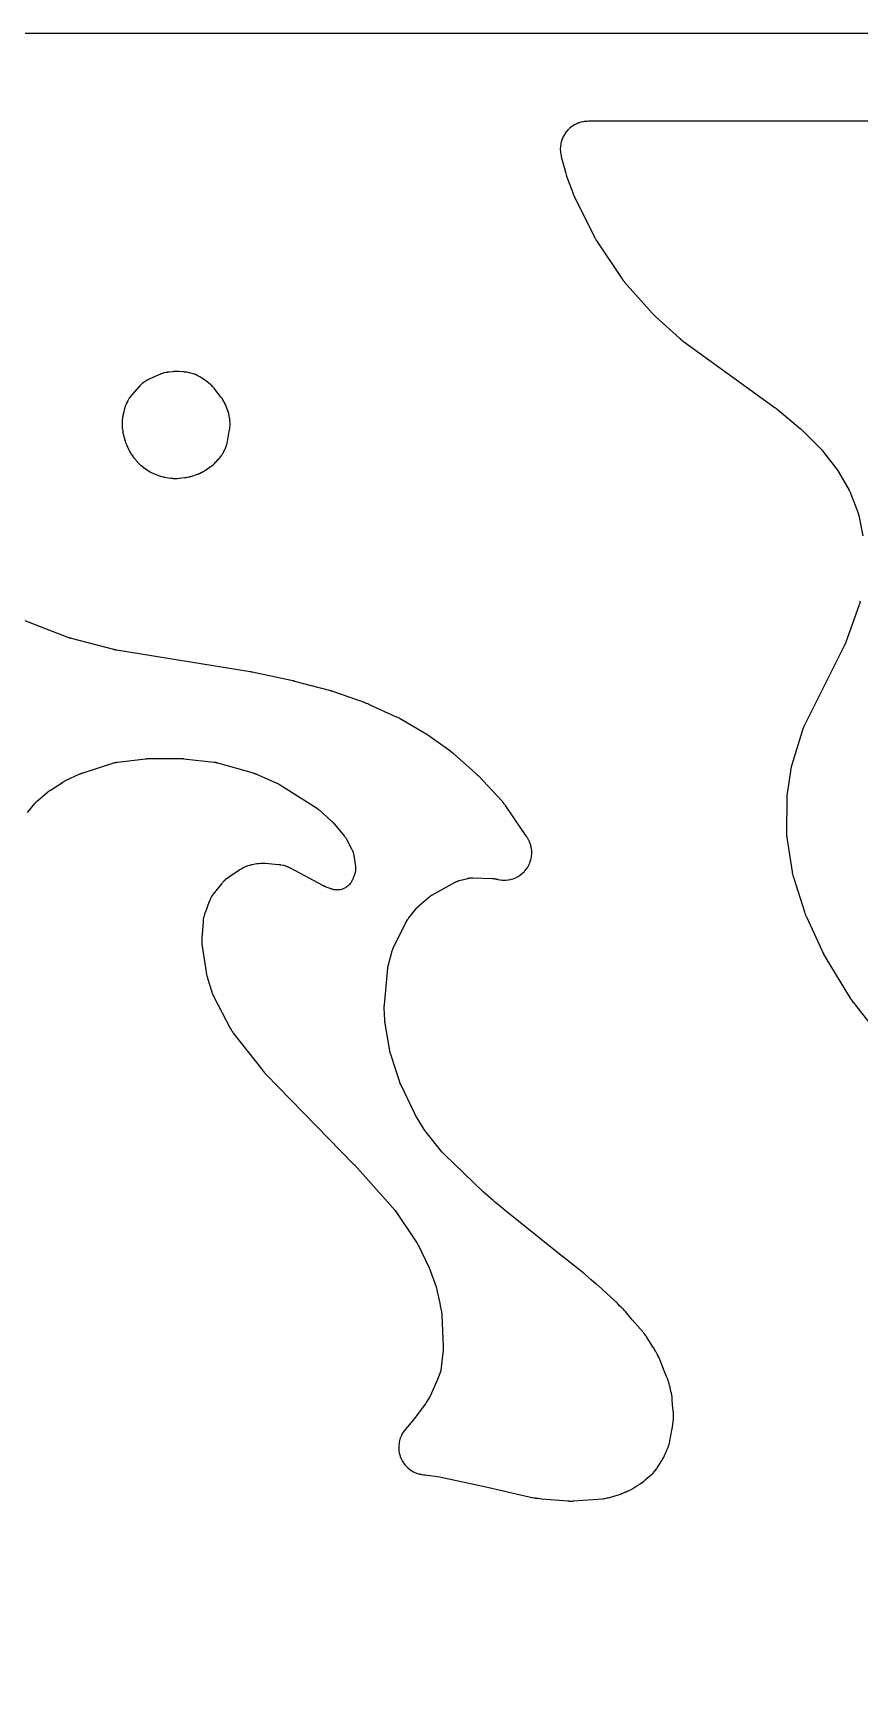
# Model space of a CAD drawing. Header units: millimetres. Extents: x 0 to 300, y 0 to 300.
# Drawn here: x 75 to 150, y 150 to 300.1 of the extents above; entities that cross this region are included whole.
import ezdxf

# ---------------------------------------------------------------- set-up
doc = ezdxf.new("R2010")
doc.units = ezdxf.units.MM
doc.layers.add('CUT', color=7, linetype='CONTINUOUS')

msp = doc.modelspace()

# ---------------------------------------------------------------- linework, layer by layer
at = {"layer": 'CUT'}
for points in [[(-0.0625, 1.4375), (-0.0625, 298.5625), (-0.0625, 299.4478), (-0.0589, 299.5212), (-0.0503, 299.5794), (-0.036, 299.6365), (-0.0162, 299.6918), (0.009, 299.745), (0.0392, 299.7954), (0.0743, 299.8427), (0.1137, 299.8863), (0.1573, 299.9257), (0.2046, 299.9608), (0.255, 299.991), (0.3082, 300.0162), (0.3635, 300.036), (0.4206, 300.0503), (0.4788, 300.0589), (0.5522, 300.0625), (1.4375, 300.0625), (298.5625, 300.0625)], [(172.649, 292.0625), (125.3748, 292.0625), (125.3705, 292.0625), (125.3561, 292.0623), (125.2626, 292.0601), (125.2482, 292.0596), (125.1921, 292.0569), (125.1634, 292.0548), (124.9798, 292.0371), (124.9229, 292.0289), (124.7444, 291.9942), (124.6885, 291.9806), (124.5141, 291.9289), (124.4597, 291.91), (124.2911, 291.8419), (124.2388, 291.8178), (124.0775, 291.7339), (124.0278, 291.7049), (123.8752, 291.606), (123.8285, 291.5724), (123.6861, 291.4592), (123.6428, 291.4213), (123.5119, 291.295), (123.4724, 291.2532), (123.3542, 291.1149), (123.319, 291.0695), (123.2145, 290.9206), (123.1838, 290.8719), (123.0941, 290.7137), (123.0681, 290.6623), (122.994, 290.4963), (122.9731, 290.4427), (122.9152, 290.2702), (122.8996, 290.2149), (122.8585, 290.0377), (122.8482, 289.9811), (122.8242, 289.8008), (122.8194, 289.7435), (122.8128, 289.5617), (122.8135, 289.5042), (122.8244, 289.3226), (122.8306, 289.2654), (122.8592, 289.0832), (122.8643, 289.0549), (122.8757, 288.9999), (122.8787, 288.9859), (122.8998, 288.8948), (122.9033, 288.8808), (123.2678, 287.4627), (123.2719, 287.4476), (123.2997, 287.3503), (123.3041, 287.3354), (123.3421, 287.2142), (123.3469, 287.1994), (123.3797, 287.1036), (123.3849, 287.0889), (123.3866, 287.0844), (123.9696, 285.5139), (123.9696, 285.5138), (123.9753, 285.499), (124.0138, 285.4033), (124.0199, 285.3887), (124.0713, 285.2699), (124.0777, 285.2555), (124.1212, 285.1619), (124.128, 285.1476), (125.8851, 281.612), (125.8939, 281.5951), (125.9525, 281.4859), (125.9618, 281.4692), (126.0397, 281.3347), (126.0496, 281.3183), (126.115, 281.2131), (126.1254, 281.1971), (128.3237, 277.9021), (128.3354, 277.8851), (128.4138, 277.776), (128.4262, 277.7595), (128.5291, 277.626), (128.542, 277.6099), (128.6277, 277.5064), (128.6412, 277.4908), (131.1483, 274.6676), (131.1595, 274.6554), (131.2332, 274.5769), (131.2447, 274.5649), (131.3399, 274.469), (131.3517, 274.4574), (131.4296, 274.3831), (131.4418, 274.3718), (133.6633, 272.367), (133.6756, 272.3563), (133.7559, 272.2876), (133.7684, 272.2773), (133.8715, 272.1939), (133.8843, 272.1838), (133.9682, 272.1196), (133.9813, 272.1099), (142.3228, 266.0821), (142.3278, 266.0785), (142.3393, 266.07), (142.3442, 266.0664), (142.3559, 266.0577), (142.3619, 266.0532), (142.3759, 266.0426), (142.3819, 266.038), (142.3887, 266.0328), (142.3947, 266.0281), (142.4085, 266.0173), (142.4144, 266.0126), (142.4175, 266.0102), (142.4244, 266.0047), (142.4405, 265.9916), (142.4474, 265.9859), (144.6188, 264.1845), (144.6268, 264.1778), (144.6455, 264.1619), (144.6534, 264.1551), (144.663, 264.1468), (144.6708, 264.1399), (144.6889, 264.1238), (144.6967, 264.1168), (144.7056, 264.1087), (144.7132, 264.1016), (144.7311, 264.085), (144.7386, 264.0778), (144.7479, 264.069), (144.7554, 264.0618), (144.7728, 264.0448), (144.7802, 264.0374), (146.4181, 262.3995), (146.4279, 262.3896), (146.4506, 262.3662), (146.4602, 262.3561), (146.4719, 262.3437), (146.4814, 262.3334), (146.5033, 262.3093), (146.5127, 262.2989), (146.5233, 262.2869), (146.5324, 262.2764), (146.5536, 262.2516), (146.5626, 262.2409), (146.5735, 262.2278), (146.5823, 262.217), (146.6027, 262.1916), (146.6114, 262.1807), (147.8828, 260.5468), (147.8923, 260.5343), (147.9142, 260.5051), (147.9235, 260.4925), (147.9347, 260.477), (147.9438, 260.4642), (147.9647, 260.4342), (147.9736, 260.4213), (147.9836, 260.4064), (147.9922, 260.3933), (148.0121, 260.3626), (148.0205, 260.3494), (148.0306, 260.3332), (148.0387, 260.3198), (148.0575, 260.2884), (148.0655, 260.2749), (149.0231, 258.61), (149.0267, 258.6037), (149.035, 258.5889), (149.0366, 258.5862), (149.0521, 258.5573), (149.0821, 258.4988), (149.0921, 258.4786), (149.105, 258.45), (149.1375, 258.3736), (149.1509, 258.3405), (149.807, 256.6157), (149.8104, 256.6066), (149.8156, 256.5924), (149.8238, 256.5692), (149.8341, 256.5385), (149.843, 256.5109), (149.8497, 256.4886), (149.8534, 256.4759), (149.8548, 256.4712), (149.8622, 256.4435), (149.8778, 256.3817), (149.8863, 256.3445), (149.8889, 256.3318), (149.8908, 256.3225), (150.2544, 254.4666)], [(150.0121, 248.5387), (149.996, 248.4511), (149.988, 248.4125), (149.9782, 248.3743), (149.9543, 248.2884), (149.9385, 248.2373), (149.9326, 248.2203), (149.9282, 248.2077), (148.6807, 244.7448), (148.6761, 244.7323), (148.6652, 244.7034), (148.6605, 244.6911), (148.6545, 244.676), (148.6496, 244.6637), (148.6378, 244.6352), (148.6327, 244.6229), (148.6267, 244.609), (148.6214, 244.5968), (148.6088, 244.5686), (148.6034, 244.5565), (148.5966, 244.5419), (148.5909, 244.5299), (148.5775, 244.5021), (148.5717, 244.4902), (144.9535, 237.2513), (144.9481, 237.24), (144.9133, 237.1668), (144.9081, 237.1554), (144.8881, 237.111), (144.8784, 237.088), (144.8182, 236.9374), (144.8094, 236.9141), (144.7932, 236.8681), (144.7892, 236.8563), (144.7639, 236.7793), (144.7601, 236.7674), (143.7941, 233.6125), (143.791, 233.602), (143.7699, 233.5285), (143.7669, 233.5175), (143.754, 233.4691), (143.7483, 233.4456), (143.7155, 233.2987), (143.7108, 233.2759), (143.7036, 233.2362), (143.7017, 233.2255), (143.6895, 233.1509), (143.6876, 233.1388), (143.3962, 231.1031), (143.3936, 231.0831), (143.3794, 230.9529), (143.3776, 230.9329), (143.3653, 230.769), (143.3641, 230.7489), (143.3587, 230.618), (143.3582, 230.5979), (143.3349, 227.6057), (143.3349, 227.5937), (143.3359, 227.5156), (143.3361, 227.5036), (143.3377, 227.4566), (143.3389, 227.4326), (143.3502, 227.2768), (143.3524, 227.2529), (143.3577, 227.2062), (143.3592, 227.1943), (143.3695, 227.1168), (143.3712, 227.1049), (143.8474, 224.0061), (143.8492, 223.9952), (143.8623, 223.9194), (143.8643, 223.9081), (143.8738, 223.8586), (143.8789, 223.8348), (143.9135, 223.6874), (143.9193, 223.6647), (143.9301, 223.6256), (143.9331, 223.615), (143.9547, 223.5421), (143.9583, 223.5303), (144.9658, 220.3674), (144.9718, 220.3495), (145.0127, 220.2338), (145.0193, 220.2161), (145.0752, 220.0726), (145.0823, 220.0551), (145.1304, 219.9422), (145.1381, 219.925), (146.7017, 216.5538), (146.7091, 216.5386), (146.7582, 216.4401), (146.766, 216.425), (146.8311, 216.3032), (146.8393, 216.2883), (146.8939, 216.1927), (146.9025, 216.1782), (149.1186, 212.541), (149.1281, 212.5258), (149.1916, 212.4283), (149.2016, 212.4135), (149.2848, 212.2936), (149.2953, 212.279), (149.3644, 212.1855), (149.3753, 212.1712), (151.1888, 209.866)], [(74.4676, 229.3718), (75.1152, 230.1884), (75.122, 230.197), (75.1328, 230.2101), (75.1508, 230.2316), (75.1754, 230.26), (75.1977, 230.2848), (75.2157, 230.3042), (75.2262, 230.3152), (75.2301, 230.3192), (75.2533, 230.3424), (75.3058, 230.393), (75.338, 230.4225), (75.3491, 230.4323), (75.3574, 230.4394), (76.2822, 231.2278), (76.2938, 231.2375), (76.3211, 231.26), (76.3329, 231.2695), (76.3474, 231.281), (76.3593, 231.2904), (76.3873, 231.3119), (76.3994, 231.3211), (76.4134, 231.3314), (76.4256, 231.3403), (76.4544, 231.3609), (76.4668, 231.3697), (76.482, 231.3802), (76.4945, 231.3887), (76.5239, 231.4083), (76.5366, 231.4166), (77.6304, 232.1195), (77.6433, 232.1277), (77.6735, 232.1464), (77.6866, 232.1543), (77.7025, 232.1638), (77.7157, 232.1715), (77.7466, 232.1892), (77.7599, 232.1967), (77.7752, 232.2051), (77.7886, 232.2123), (77.82, 232.229), (77.8336, 232.236), (77.8501, 232.2444), (77.8638, 232.2512), (77.8958, 232.2667), (77.9095, 232.2733), (79.2239, 232.8851), (79.2369, 232.8911), (79.2673, 232.9046), (79.2803, 232.9103), (79.2963, 232.9172), (79.3095, 232.9227), (79.3403, 232.9353), (79.3535, 232.9405), (79.3688, 232.9465), (79.3821, 232.9516), (79.4133, 232.9632), (79.4267, 232.9681), (79.4431, 232.9739), (79.4565, 232.9785), (79.4881, 232.9891), (79.5016, 232.9936), (82.286, 233.8822), (82.2962, 233.8854), (82.3122, 233.8903), (82.3386, 233.8979), (82.3742, 233.9077), (82.406, 233.9157), (82.4313, 233.9216), (82.4458, 233.9249), (82.4511, 233.9261), (82.4827, 233.9323), (82.5532, 233.945), (82.5956, 233.9516), (82.61, 233.9534), (82.6207, 233.9548), (85.1849, 234.259), (85.1981, 234.2605), (85.2289, 234.2637), (85.2421, 234.2649), (85.2583, 234.2664), (85.2715, 234.2674), (85.3024, 234.2697), (85.3157, 234.2706), (85.3309, 234.2715), (85.3442, 234.2722), (85.3751, 234.2736), (85.3884, 234.2741), (85.4046, 234.2745), (85.4179, 234.2748), (85.4489, 234.2753), (85.4621, 234.2754), (88.393, 234.2755), (88.4055, 234.2754), (88.4347, 234.275), (88.4472, 234.2747), (88.4625, 234.2743), (88.475, 234.2739), (88.5041, 234.2727), (88.5166, 234.272), (88.5309, 234.2713), (88.5434, 234.2705), (88.5725, 234.2684), (88.585, 234.2675), (88.6002, 234.2662), (88.6126, 234.2651), (88.6417, 234.2623), (88.6541, 234.261), (91.4039, 233.9542), (91.4132, 233.9531), (91.4275, 233.9514), (91.451, 233.9482), (91.4826, 233.9435), (91.5106, 233.9389), (91.5327, 233.9349), (91.5453, 233.9325), (91.55, 233.9316), (91.5773, 233.9258), (91.6376, 233.912), (91.6737, 233.903), (91.6858, 233.8997), (91.6947, 233.8972), (94.9298, 232.9805), (94.9447, 232.9761), (94.9795, 232.9656), (94.9944, 232.961), (95.0125, 232.9552), (95.0273, 232.9503), (95.0617, 232.9386), (95.0764, 232.9334), (95.0932, 232.9274), (95.1079, 232.922), (95.1419, 232.9091), (95.1564, 232.9034), (95.174, 232.8964), (95.1885, 232.8904), (95.222, 232.8764), (95.2363, 232.8702), (97.0937, 232.0526), (97.1001, 232.0498), (97.1148, 232.0432), (97.1175, 232.0419), (97.1458, 232.0285), (97.2021, 232.0006), (97.2212, 231.9907), (97.2474, 231.9761), (97.316, 231.9361), (97.3451, 231.9184), (100.6801, 229.7988), (100.688, 229.7938), (100.7001, 229.7858), (100.72, 229.7726), (100.7461, 229.7546), (100.7692, 229.7381), (100.7873, 229.7248), (100.7977, 229.7171), (100.8015, 229.7142), (100.8234, 229.697), (100.8716, 229.658), (100.9, 229.6341), (100.9095, 229.6258), (100.9164, 229.6196), (102.0883, 228.5679), (102.1003, 228.557), (102.1281, 228.5311), (102.1399, 228.52), (102.1541, 228.5062), (102.1657, 228.4948), (102.1925, 228.468), (102.2039, 228.4564), (102.2168, 228.443), (102.228, 228.4312), (102.2538, 228.4035), (102.2648, 228.3915), (102.278, 228.3767), (102.2887, 228.3645), (102.3135, 228.3359), (102.324, 228.3235), (103.2043, 227.2677), (103.2118, 227.2586), (103.2219, 227.2462), (103.2507, 227.2086), (103.2972, 227.1448), (103.3172, 227.1161), (103.3361, 227.0867), (103.3774, 227.0194), (103.4011, 226.9783), (103.4087, 226.9643), (103.4143, 226.9538), (103.9045, 226.0223), (103.9218, 225.9876), (103.9522, 225.9233), (103.9822, 225.8518), (104.0002, 225.8033), (104.024, 225.7295), (104.0377, 225.6797), (104.0551, 225.6041), (104.068, 225.5342), (104.0742, 225.4959), (104.2148, 224.4942), (104.2195, 224.4537), (104.2266, 224.3793), (104.2305, 224.2978), (104.2307, 224.2434), (104.2273, 224.1619), (104.2226, 224.1078), (104.2118, 224.0269), (104.2022, 223.9734), (104.1841, 223.8939), (104.1697, 223.8415), (104.1444, 223.7639), (104.1181, 223.6939), (104.1029, 223.656), (103.9433, 223.2835), (103.9254, 223.2443), (103.8909, 223.1734), (103.8496, 223.0979), (103.8198, 223.049), (103.7714, 222.9778), (103.737, 222.932), (103.6821, 222.8657), (103.6435, 222.8233), (103.5825, 222.7626), (103.5397, 222.7239), (103.4739, 222.6698), (103.4272, 222.635), (103.3561, 222.587), (103.3077, 222.5577), (103.2327, 222.5169), (103.1815, 222.4922), (103.103, 222.4587), (103.0497, 222.4389), (102.9683, 222.413), (102.9134, 222.3984), (102.83, 222.3803), (102.7739, 222.371), (102.6892, 222.3609), (102.6325, 222.3569), (102.5471, 222.3549), (102.4903, 222.3563), (102.4052, 222.3624), (102.3487, 222.3691), (102.2645, 222.3833), (102.209, 222.3953), (102.1265, 222.4174), (102.052, 222.4412), (102.0117, 222.4551), (101.5533, 222.6257), (101.5391, 222.6311), (101.5061, 222.6441), (101.492, 222.6497), (101.4749, 222.6567), (101.4609, 222.6626), (101.4284, 222.6766), (101.4145, 222.6828), (101.3986, 222.6899), (101.3849, 222.6963), (101.3528, 222.7114), (101.3392, 222.718), (101.3226, 222.7261), (101.309, 222.733), (101.2775, 222.7491), (101.2641, 222.7562), (98.3295, 224.326), (98.316, 224.333), (98.2275, 224.3775), (98.2138, 224.3841), (98.1601, 224.4095), (98.1322, 224.4218), (97.9517, 224.4959), (97.8942, 224.5161), (97.7097, 224.5708), (97.6505, 224.5852), (97.4587, 224.6214), (97.4287, 224.6263), (97.3698, 224.6343), (97.3547, 224.6362), (97.2563, 224.6471), (97.2411, 224.6486), (96.0351, 224.7514), (96.0219, 224.7524), (95.9356, 224.7578), (95.9223, 224.7585), (95.8704, 224.7607), (95.8438, 224.7611), (95.6733, 224.7605), (95.6202, 224.758), (95.4505, 224.7423), (95.424, 224.7393), (95.3726, 224.7322), (95.3594, 224.7302), (95.2741, 224.7166), (95.261, 224.7143), (94.8427, 224.6378), (94.8278, 224.6349), (94.7319, 224.6148), (94.7172, 224.6116), (94.6599, 224.5981), (94.6307, 224.5904), (94.445, 224.5367), (94.388, 224.5171), (94.2111, 224.446), (94.1563, 224.4208), (93.9851, 224.3311), (93.9587, 224.3164), (93.908, 224.2865), (93.8951, 224.2787), (93.812, 224.2268), (93.7993, 224.2186), (92.7353, 223.5168), (92.7227, 223.5082), (92.6413, 223.4515), (92.6289, 223.4427), (92.581, 223.4074), (92.5569, 223.3887), (92.4055, 223.2651), (92.3603, 223.2242), (92.2223, 223.0859), (92.2013, 223.0638), (92.1615, 223.0196), (92.1514, 223.0081), (92.0869, 222.9328), (92.0772, 222.9211), (91.4253, 222.1194), (91.4153, 222.1068), (91.3513, 222.0235), (91.3416, 222.0106), (91.3045, 221.9596), (91.2862, 221.933), (91.1736, 221.7593), (91.1415, 221.7032), (91.0482, 221.5184), (91.0344, 221.4892), (91.0091, 221.4315), (91.0028, 221.4166), (90.9632, 221.3193), (90.9574, 221.3043), (90.5724, 220.2801), (90.5675, 220.2666), (90.5368, 220.1786), (90.5322, 220.165), (90.5151, 220.1117), (90.5069, 220.0842), (90.459, 219.9068), (90.4467, 219.8508), (90.4159, 219.6695), (90.4118, 219.6412), (90.405, 219.5856), (90.4035, 219.5713), (90.3945, 219.4785), (90.3933, 219.4643), (90.2842, 217.9671), (90.2832, 217.9503), (90.2783, 217.8408), (90.2778, 217.824), (90.2767, 217.7582), (90.2771, 217.7245), (90.2858, 217.5056), (90.2881, 217.472), (90.2944, 217.4065), (90.2963, 217.3897), (90.3098, 217.281), (90.3121, 217.2643), (90.6757, 214.8932), (90.6793, 214.8719), (90.7056, 214.7337), (90.7101, 214.7126), (90.7493, 214.5406), (90.7545, 214.5196), (90.7907, 214.3838), (90.7966, 214.363), (91.1452, 213.2214), (91.1495, 213.2081), (91.178, 213.1219), (91.1825, 213.1087), (91.2009, 213.0573), (91.2109, 213.0312), (91.2798, 212.8634), (91.291, 212.8378), (91.314, 212.7883), (91.3201, 212.7757), (91.3603, 212.6944), (91.3667, 212.6819), (92.8623, 209.8273), (92.8688, 209.8154), (92.9114, 209.7383), (92.9181, 209.7265), (92.9448, 209.6807), (92.959, 209.6576), (93.0545, 209.5096), (93.0697, 209.4872), (93.1004, 209.444), (93.1084, 209.433), (93.1611, 209.3624), (93.1693, 209.3516), (95.8045, 205.98), (95.8149, 205.9671), (95.8834, 205.8843), (95.8941, 205.8717), (95.983, 205.7701), (95.9941, 205.7578), (96.0671, 205.6788), (96.0785, 205.6668), (104.0833, 197.4731), (104.0926, 197.4635), (104.1021, 197.4536), (104.1052, 197.4503), (104.113, 197.4422), (104.1163, 197.4387), (104.1201, 197.4346), (104.1234, 197.4311), (104.131, 197.4229), (104.1339, 197.4198), (104.14, 197.4131), (104.1488, 197.4035), (104.1526, 197.3992), (107.6239, 193.5276), (107.634, 193.5162), (107.6572, 193.4894), (107.667, 193.4779), (107.6789, 193.4637), (107.6885, 193.452), (107.7108, 193.4245), (107.7202, 193.4126), (107.7309, 193.3989), (107.7402, 193.3869), (107.7615, 193.3587), (107.7705, 193.3465), (107.7814, 193.3315), (107.7902, 193.3192), (107.8106, 193.2903), (107.8192, 193.2778), (109.7906, 190.3719), (109.7944, 190.3663), (109.8031, 190.3532), (109.8047, 190.3508), (109.8212, 190.325), (109.8533, 190.2728), (109.8641, 190.2547), (109.8782, 190.2291), (109.9143, 190.1606), (109.9293, 190.1309), (110.8791, 188.1559), (110.884, 188.1455), (110.8954, 188.1211), (110.9002, 188.1107), (110.9058, 188.0981), (110.9104, 188.0877), (110.921, 188.0634), (110.9255, 188.0529), (110.9306, 188.0408), (110.9349, 188.0302), (110.9449, 188.0055), (110.9491, 187.9949), (110.9542, 187.9819), (110.9583, 187.9712), (110.9676, 187.9463), (110.9716, 187.9356), (111.5326, 186.3824), (111.628, 185.956), (111.7793, 185.2796), (111.8666, 184.8895), (111.9233, 184.636), (112.026, 184.0951), (112.0288, 184.0791), (112.0352, 184.042), (112.0378, 184.026), (112.0407, 184.0069), (112.043, 183.9911), (112.048, 183.9541), (112.0499, 183.9383), (112.0521, 183.92), (112.0538, 183.904), (112.0575, 183.8668), (112.0589, 183.8508), (112.0605, 183.8313), (112.0616, 183.8153), (112.064, 183.7779), (112.0648, 183.7619), (112.19, 180.9651), (112.1905, 180.951), (112.1915, 180.9183), (112.1918, 180.9042), (112.192, 180.8871), (112.1921, 180.873), (112.1921, 180.8715), (112.1914, 180.8417), (112.1908, 180.8259), (112.1901, 180.8078), (112.1893, 180.792), (112.1871, 180.7552), (112.186, 180.7395), (112.1845, 180.7203), (112.1831, 180.7045), (112.1796, 180.6678), (112.178, 180.6521), (111.9699, 178.8077), (111.9685, 178.796), (111.9665, 178.7804), (111.9617, 178.7493), (111.6769, 177.9708), (110.9968, 176.4671), (110.6931, 175.9706), (110.5721, 175.7728), (109.4577, 174.2935), (108.7672, 173.4705), (108.758, 173.4592), (108.6989, 173.3853), (108.69, 173.3738), (108.6555, 173.3284), (108.6384, 173.3047), (108.5326, 173.1504), (108.502, 173.1007), (108.413, 172.939), (108.3873, 172.8866), (108.3144, 172.7171), (108.294, 172.6624), (108.2379, 172.4866), (108.2228, 172.4302), (108.1841, 172.2498), (108.1746, 172.1922), (108.1536, 172.0089), (108.1497, 171.9506), (108.1466, 171.7661), (108.1485, 171.7078), (108.1633, 171.5239), (108.1708, 171.466), (108.2034, 171.2843), (108.2165, 171.2275), (108.2666, 171.0499), (108.2852, 170.9945), (108.3523, 170.8226), (108.3762, 170.7694), (108.4597, 170.6048), (108.4886, 170.5541), (108.5877, 170.3984), (108.6214, 170.3508), (108.7352, 170.2055), (108.7733, 170.1613), (108.9007, 170.0278), (108.943, 169.9876), (109.0827, 169.867), (109.1287, 169.8311), (109.2794, 169.7247), (109.3287, 169.6934), (109.4891, 169.6021), (109.5412, 169.5758), (109.7097, 169.5005), (109.7641, 169.4794), (109.9391, 169.4209), (109.9953, 169.4051), (110.1077, 169.3793), (110.146, 169.3689), (110.2043, 169.3562), (110.3932, 169.3247), (110.4228, 169.3206), (110.4807, 169.3139), (110.4956, 169.3123), (110.5495, 169.3074), (111.8535, 169.1396), (116.2184, 168.1909), (120.104, 167.2925), (120.1161, 167.2899), (120.1947, 167.2734), (120.2068, 167.271), (120.2543, 167.262), (120.2786, 167.258), (120.4375, 167.2348), (120.4621, 167.2317), (120.5101, 167.2267), (120.5224, 167.2256), (120.6025, 167.2189), (120.6148, 167.218), (120.748, 167.2097), (120.7799, 167.2038), (120.799, 167.2006), (120.955, 167.1771), (120.9742, 167.1746), (121.099, 167.1598), (121.1183, 167.1579), (123.4926, 166.9554), (123.5048, 166.9545), (123.5842, 166.9493), (123.5964, 166.9487), (123.6441, 166.9465), (123.6686, 166.946), (123.8276, 166.9454), (123.852, 166.9458), (123.8998, 166.9476), (123.912, 166.9482), (123.9914, 166.9528), (124.0036, 166.9536), (126.6317, 167.1591), (126.6473, 167.1605), (126.7485, 167.1711), (126.764, 167.173), (126.8246, 167.1809), (126.8556, 167.1858), (127.0556, 167.2227), (127.0862, 167.2291), (127.1457, 167.2434), (127.1609, 167.2472), (127.2592, 167.2734), (127.2742, 167.2777), (128.1718, 167.5424), (128.1874, 167.5472), (128.2881, 167.5799), (128.3035, 167.5852), (128.3634, 167.6064), (128.3938, 167.6181), (128.589, 167.6996), (128.6187, 167.713), (128.6759, 167.7406), (128.6905, 167.7479), (128.7583, 167.7829), (128.7726, 167.7876), (128.7881, 167.793), (128.8885, 167.8291), (128.9038, 167.8349), (128.9635, 167.8582), (128.9937, 167.871), (129.185, 167.9583), (129.2431, 167.9887), (129.4237, 168.0963), (129.4514, 168.1139), (129.5046, 168.1496), (129.5181, 168.1589), (129.6049, 168.2208), (129.6181, 168.2306), (129.7429, 168.3247), (129.9295, 168.4276), (129.9411, 168.4342), (130.0162, 168.4778), (130.0277, 168.4847), (130.0722, 168.5119), (130.0947, 168.5263), (130.2367, 168.622), (130.2796, 168.6538), (130.4125, 168.7618), (130.4329, 168.7791), (130.4719, 168.8137), (130.4818, 168.8227), (130.5454, 168.8818), (130.555, 168.891), (130.7709, 169.1008), (130.9234, 169.216), (130.9353, 169.2252), (131.012, 169.2861), (131.0236, 169.2957), (131.0688, 169.3334), (131.0914, 169.3533), (131.233, 169.4845), (131.2751, 169.5276), (131.4011, 169.6704), (131.4387, 169.7175), (131.5513, 169.8743), (131.5683, 169.8992), (131.6001, 169.9487), (131.6081, 169.9614), (131.6591, 170.045), (131.6668, 170.058), (131.7176, 170.1462), (132.03, 170.6302), (132.036, 170.6396), (132.0773, 170.7064), (132.0834, 170.7164), (132.1096, 170.7607), (132.1218, 170.7823), (132.1951, 170.9184), (132.2059, 170.9397), (132.2241, 170.9769), (132.2289, 170.987), (132.2617, 171.0574), (132.2668, 171.0688), (132.3352, 171.2244), (132.3417, 171.2367), (132.3684, 171.2889), (132.3814, 171.316), (132.4602, 171.4914), (132.482, 171.5472), (132.4973, 171.593), (132.5537, 171.7213), (132.5586, 171.7327), (132.5891, 171.8063), (132.5937, 171.8177), (132.6112, 171.8624), (132.6197, 171.8855), (132.6711, 172.0343), (132.6852, 172.0814), (132.7242, 172.2339), (132.7298, 172.2578), (132.7397, 172.3048), (132.7422, 172.3168), (132.7572, 172.3952), (132.7593, 172.4073), (132.9257, 173.3854), (132.9585, 173.5306), (132.9611, 173.5429), (132.9775, 173.6234), (132.9799, 173.6358), (132.9888, 173.6844), (132.9928, 173.7094), (133.0151, 173.8698), (133.0199, 173.9201), (133.0214, 173.9487), (133.0483, 174.1066), (133.0505, 174.1206), (133.0638, 174.2119), (133.0657, 174.2259), (133.0724, 174.281), (133.0752, 174.3092), (133.0886, 174.4907), (133.0901, 174.5474), (133.0863, 174.7293), (133.085, 174.7576), (133.0812, 174.8129), (133.0801, 174.8271), (133.0717, 174.919), (133.0702, 174.9331), (132.9866, 175.6541), (132.9717, 176.1412), (132.971, 176.1569), (132.9653, 176.2584), (132.9642, 176.2741), (132.9591, 176.335), (132.9557, 176.3661), (132.9284, 176.5676), (132.9234, 176.5985), (132.912, 176.6585), (132.9089, 176.6739), (132.8874, 176.7733), (132.8839, 176.7886), (132.8202, 177.0496), (132.8168, 177.0685), (132.7856, 177.2242), (132.7738, 177.2723), (132.7299, 177.4248), (132.7242, 177.443), (132.6919, 177.5757), (132.6887, 177.5879), (132.6675, 177.6675), (132.6641, 177.6797), (132.6504, 177.7273), (132.6428, 177.7515), (132.5904, 177.9076), (132.5819, 177.9315), (132.5641, 177.9777), (132.5595, 177.9895), (132.5284, 178.0658), (132.5235, 178.0774), (132.2312, 178.7532), (131.8459, 179.7673), (131.841, 179.7796), (131.8089, 179.8588), (131.8039, 179.8709), (131.7835, 179.9181), (131.7726, 179.942), (131.6982, 180.0958), (131.6862, 180.1192), (131.6618, 180.1644), (131.6554, 180.1759), (131.6132, 180.2502), (131.6066, 180.2616), (131.5019, 180.4369), (131.4853, 180.4731), (131.4801, 180.4843), (131.4589, 180.5281), (131.4476, 180.5503), (131.3714, 180.6929), (131.3592, 180.7146), (131.3345, 180.7565), (131.3281, 180.7671), (131.2856, 180.8359), (131.2789, 180.8464), (130.6336, 181.8441), (130.6277, 181.853), (130.5859, 181.9152), (130.5796, 181.9244), (130.5514, 181.9647), (130.5374, 181.9838), (130.4481, 182.1014), (130.4339, 182.1192), (130.4088, 182.1498), (130.4019, 182.158), (130.3539, 182.2144), (130.346, 182.2235), (129.3259, 183.3724), (128.7162, 184.1242), (128.7093, 184.1325), (128.6611, 184.1898), (128.6538, 184.1983), (128.6215, 184.2353), (128.6056, 184.2528), (128.5042, 184.3601), (128.4882, 184.3763), (128.46, 184.404), (128.4523, 184.4114), (128.3985, 184.4623), (128.3896, 184.4705), (128.1896, 184.6523), (128.0534, 184.8056), (128.0425, 184.8176), (127.9705, 184.8944), (127.9593, 184.9061), (127.8663, 185), (127.8548, 185.0114), (127.7787, 185.0842), (127.7669, 185.0952), (126.2401, 186.4802), (126.234, 186.4856), (126.1916, 186.523), (126.1851, 186.5287), (126.1316, 186.5746), (126.1251, 186.5801), (126.0823, 186.6157), (126.0752, 186.6215), (125.5971, 187.0075), (125.0783, 187.4789), (125.0704, 187.4859), (125.0154, 187.5341), (125.0069, 187.5415), (124.9372, 187.6003), (124.9287, 187.6074), (124.8727, 187.6528), (124.8635, 187.6602), (122.5799, 189.4434), (117.7999, 193.3026), (116.9314, 194.0038), (116.8753, 194.0524), (116.8057, 194.1129), (116.7142, 194.1923), (115.8005, 194.9854), (112.2636, 198.4019), (112.2536, 198.4117), (112.2304, 198.4348), (112.2206, 198.4448), (112.2087, 198.457), (112.199, 198.4671), (112.1766, 198.4909), (112.167, 198.5012), (112.1562, 198.5131), (112.1468, 198.5235), (112.1251, 198.548), (112.1159, 198.5585), (112.1048, 198.5715), (112.0958, 198.5822), (112.0748, 198.6073), (112.066, 198.6182), (110.6416, 200.3862), (110.6324, 200.3978), (110.6111, 200.4251), (110.6021, 200.4369), (110.5912, 200.4513), (110.5824, 200.4632), (110.5621, 200.4912), (110.5535, 200.5032), (110.5437, 200.5172), (110.5353, 200.5294), (110.5159, 200.558), (110.5076, 200.5703), (110.4978, 200.5855), (110.4897, 200.5979), (110.4713, 200.6272), (110.4635, 200.6398), (109.7154, 201.8699), (109.7098, 201.8791), (109.6971, 201.9006), (109.6917, 201.9098), (109.6852, 201.9212), (109.6799, 201.9305), (109.6677, 201.9523), (109.6625, 201.9617), (109.6566, 201.9725), (109.6515, 201.982), (109.6398, 202.004), (109.6349, 202.0135), (109.6289, 202.0252), (109.624, 202.0347), (109.6129, 202.0571), (109.6081, 202.0667), (108.3578, 204.6474), (108.3513, 204.6612), (108.3363, 204.6934), (108.33, 204.7073), (108.3225, 204.7242), (108.3165, 204.7382), (108.3026, 204.7709), (108.2968, 204.785), (108.2903, 204.8012), (108.2847, 204.8154), (108.2719, 204.8485), (108.2666, 204.8628), (108.2602, 204.8802), (108.2551, 204.8946), (108.2435, 204.9282), (108.2387, 204.9426), (107.4243, 207.4351), (107.4193, 207.4508), (107.4081, 207.4876), (107.4034, 207.5034), (107.3978, 207.5228), (107.3934, 207.5387), (107.3835, 207.5759), (107.3794, 207.5919), (107.3748, 207.6102), (107.371, 207.6263), (107.3625, 207.6638), (107.359, 207.6799), (107.3548, 207.6996), (107.3516, 207.7158), (107.3444, 207.7536), (107.3415, 207.7699), (106.9174, 210.2539), (106.9151, 210.268), (106.9101, 210.3009), (106.908, 210.3151), (106.9056, 210.3323), (106.9038, 210.3465), (106.8997, 210.3796), (106.8981, 210.3938), (106.8964, 210.4101), (106.895, 210.4243), (106.892, 210.4575), (106.8908, 210.4717), (106.8895, 210.4891), (106.8886, 210.5033), (106.8867, 210.5366), (106.886, 210.5508), (106.8406, 211.6268), (106.8401, 211.6421), (106.8392, 211.6778), (106.8389, 211.6931), (106.8388, 211.7118), (106.8388, 211.7271), (106.8391, 211.7628), (106.8394, 211.7781), (106.8398, 211.7956), (106.8404, 211.8109), (106.8419, 211.8466), (106.8427, 211.8619), (106.8438, 211.8806), (106.8448, 211.8958), (106.8476, 211.9315), (106.8489, 211.9467), (107.1618, 215.2674), (107.1628, 215.2769), (107.1643, 215.2917), (107.1672, 215.316), (107.1715, 215.3486), (107.1758, 215.3774), (107.1796, 215.4003), (107.1819, 215.4133), (107.1828, 215.4181), (107.1883, 215.4463), (107.2017, 215.5086), (107.2104, 215.5458), (107.2137, 215.5583), (107.2161, 215.5676), (107.5584, 216.8343), (107.5614, 216.8452), (107.5655, 216.8598), (107.5789, 216.9027), (107.6029, 216.9737), (107.6141, 217.005), (107.6265, 217.0357), (107.6558, 217.1048), (107.6744, 217.1457), (107.681, 217.1594), (107.686, 217.1695), (108.8535, 219.5038), (108.8592, 219.515), (108.867, 219.5301), (108.8915, 219.5743), (108.9343, 219.6467), (108.9538, 219.6783), (108.9747, 219.709), (109.0235, 219.7776), (109.0538, 219.8178), (109.0645, 219.8311), (109.0724, 219.8409), (109.8039, 220.7309), (109.8098, 220.738), (109.8191, 220.7491), (109.8346, 220.7671), (109.8558, 220.791), (109.8749, 220.8119), (109.8904, 220.8283), (109.8993, 220.8376), (109.9026, 220.841), (109.9223, 220.8607), (109.9668, 220.9038), (109.994, 220.9291), (110.0034, 220.9374), (110.0104, 220.9436), (110.8442, 221.6715), (110.8533, 221.6793), (110.8656, 221.6898), (110.9028, 221.7198), (110.9663, 221.7681), (110.9948, 221.789), (111.0241, 221.8086), (111.0912, 221.8518), (111.1321, 221.8766), (111.1462, 221.8846), (111.1566, 221.8905), (113.2756, 223.0618), (113.2838, 223.0663), (113.2965, 223.0731), (113.3177, 223.0842), (113.3462, 223.0986), (113.3718, 223.111), (113.3754, 223.1127), (113.4213, 223.1326), (113.4845, 223.1579), (113.5453, 223.1798), (113.5889, 223.1937), (113.6252, 223.2045), (113.6371, 223.2077), (113.6461, 223.2101), (114.4169, 223.4125), (114.4276, 223.4152), (114.4442, 223.4193), (114.4717, 223.4258), (114.5087, 223.4338), (114.5417, 223.4403), (114.5463, 223.4411), (114.6049, 223.4495), (114.685, 223.4584), (114.7613, 223.4635), (114.8152, 223.4649), (114.86, 223.4649), (114.8746, 223.4645), (114.8856, 223.4642), (116.6589, 223.3984), (116.6687, 223.398), (116.6839, 223.3972), (116.7091, 223.3957), (116.7428, 223.3931), (116.7726, 223.3903), (116.7769, 223.3899), (116.8291, 223.3826), (116.9089, 223.369), (116.9655, 223.3576), (116.9956, 223.3505), (117.0131, 223.3461), (117.1011, 223.3235), (117.1307, 223.3166), (117.3197, 223.278), (117.3789, 223.269), (117.5636, 223.2501), (117.6227, 223.247), (117.8099, 223.2465), (117.869, 223.2492), (118.0553, 223.2671), (118.1139, 223.2757), (118.2976, 223.3118), (118.355, 223.3261), (118.5342, 223.3802), (118.59, 223.4001), (118.763, 223.4716), (118.8165, 223.4969), (118.9816, 223.5851), (119.0324, 223.6155), (119.188, 223.7195), (119.2355, 223.7548), (119.3801, 223.8737), (119.4239, 223.9135), (119.5561, 224.046), (119.5958, 224.09), (119.7143, 224.2349), (119.7494, 224.2825), (119.853, 224.4384), (119.8833, 224.4893), (119.9711, 224.6546), (119.9962, 224.7082), (120.0672, 224.8814), (120.087, 224.9372), (120.1406, 225.1166), (120.1547, 225.1741), (120.1904, 225.3578), (120.1988, 225.4164), (120.2161, 225.6028), (120.2187, 225.6619), (120.2177, 225.8491), (120.2144, 225.9082), (120.1949, 226.0944), (120.1858, 226.1529), (120.148, 226.3362), (120.1333, 226.3935), (120.0776, 226.5722), (120.0572, 226.6278), (119.9842, 226.8002), (119.9585, 226.8535), (119.8676, 227.0201), (119.8528, 227.0457), (119.8227, 227.0951), (119.8148, 227.1076), (119.7626, 227.1885), (119.7544, 227.2008), (117.8281, 230.0284), (117.8219, 230.0374), (117.7778, 230.0996), (117.7711, 230.1089), (117.7414, 230.1491), (117.7267, 230.1682), (117.6328, 230.2855), (117.6179, 230.3034), (117.5916, 230.3338), (117.5844, 230.3419), (117.534, 230.398), (117.5257, 230.4071), (115.3795, 232.6986), (115.3698, 232.7086), (115.3066, 232.7731), (115.2967, 232.7829), (115.2154, 232.8621), (115.2053, 232.8717), (115.1391, 232.9332), (115.1288, 232.9425), (113.1874, 234.6638), (113.1753, 234.6742), (113.0956, 234.7412), (113.0832, 234.7513), (112.981, 234.8327), (112.9683, 234.8425), (112.8852, 234.905), (112.8723, 234.9145), (110.791, 236.396), (110.7796, 236.4039), (110.7049, 236.4545), (110.6933, 236.4622), (110.5981, 236.5235), (110.5864, 236.5309), (110.5094, 236.578), (110.4975, 236.5851), (108.2832, 237.8708), (108.2705, 237.878), (108.1872, 237.9237), (108.1743, 237.9305), (108.0684, 237.9853), (108.0554, 237.9919), (107.97, 238.0334), (107.9568, 238.0396), (105.4489, 239.1857), (105.4364, 239.1913), (105.3549, 239.2263), (105.3423, 239.2316), (105.2389, 239.2732), (105.2262, 239.2782), (105.1431, 239.3095), (105.1303, 239.3142), (102.2713, 240.3177), (102.2612, 240.3212), (102.1903, 240.3447), (102.1793, 240.3482), (102.0904, 240.3757), (102.0796, 240.379), (102.0089, 240.3994), (101.9973, 240.4027), (98.7271, 241.2782), (98.7201, 241.28), (98.672, 241.2923), (98.6646, 241.2941), (98.6043, 241.3087), (98.597, 241.3104), (98.5493, 241.3213), (98.5414, 241.323), (94.8624, 242.111), (94.8554, 242.1124), (94.8064, 242.1223), (94.7988, 242.1238), (94.7376, 242.1353), (94.7301, 242.1367), (94.6816, 242.1452), (94.6737, 242.1465), (82.5293, 244.1074), (82.5188, 244.1091), (82.4944, 244.1134), (82.484, 244.1153), (82.4712, 244.1176), (82.4608, 244.1196), (82.4364, 244.1244), (82.426, 244.1266), (82.414, 244.1291), (82.4037, 244.1313), (82.3794, 244.1367), (82.3691, 244.1391), (82.3565, 244.1421), (82.3461, 244.1446), (82.322, 244.1505), (82.3117, 244.1531), (78.4663, 245.1537), (78.4542, 245.1569), (78.4259, 245.1647), (78.4138, 245.1682), (78.399, 245.1724), (78.3869, 245.176), (78.3588, 245.1846), (78.3468, 245.1884), (78.3331, 245.1928), (78.3211, 245.1967), (78.2933, 245.2061), (78.2814, 245.2102), (78.2669, 245.2153), (78.255, 245.2195), (78.2275, 245.2297), (78.2157, 245.2341), (73.0757, 247.2067)]]:
    msp.add_lwpolyline(points, dxfattribs=at)
msp.add_lwpolyline([(83.0574, 264.4536), (83.0578, 264.4352), (83.0621, 264.3158), (83.063, 264.2974), (83.0678, 264.2258), (83.0713, 264.1892), (83.1018, 263.9523), (83.1076, 263.916), (83.121, 263.8456), (83.1248, 263.8276), (83.1508, 263.7109), (83.1551, 263.693), (83.287, 263.1771), (83.2913, 263.161), (83.3211, 263.0569), (83.3259, 263.0409), (83.3454, 262.9789), (83.3564, 262.9474), (83.4329, 262.745), (83.4455, 262.7141), (83.4719, 262.6547), (83.4788, 262.6396), (83.5254, 262.5418), (83.5328, 262.5268), (83.7447, 262.1122), (83.7533, 262.0961), (83.8106, 261.9918), (83.8197, 261.9759), (83.856, 261.9145), (83.8756, 261.8835), (84.0087, 261.6866), (84.0301, 261.6569), (84.0736, 261.6004), (84.085, 261.586), (84.1604, 261.494), (84.1722, 261.48), (84.4168, 261.1992), (84.4286, 261.1861), (84.5064, 261.1018), (84.5186, 261.0891), (84.5667, 261.0399), (84.5922, 261.0154), (84.7619, 260.8615), (84.7887, 260.8386), (84.8423, 260.7954), (84.8563, 260.7846), (84.9477, 260.7153), (84.9619, 260.7049), (85.3508, 260.4278), (85.361, 260.4207), (85.4278, 260.3752), (85.4381, 260.3683), (85.4788, 260.3418), (85.4999, 260.3287), (85.6369, 260.2473), (85.6807, 260.2237), (85.8239, 260.1539), (85.8465, 260.1435), (85.891, 260.1241), (85.9024, 260.1192), (85.9771, 260.0884), (85.9886, 260.0838), (86.34, 259.9474), (86.3565, 259.9413), (86.4644, 259.903), (86.4811, 259.8973), (86.5465, 259.8763), (86.5804, 259.8664), (86.8019, 259.8092), (86.8363, 259.8014), (86.9037, 259.7881), (86.9211, 259.785), (87.034, 259.7662), (87.0514, 259.7636), (87.4623, 259.7076), (87.4804, 259.7054), (87.5983, 259.693), (87.6165, 259.6913), (87.6874, 259.686), (87.7239, 259.6844), (87.9608, 259.6812), (87.9972, 259.6818), (88.0683, 259.6851), (88.0865, 259.6863), (88.2047, 259.6954), (88.2228, 259.6971), (88.7142, 259.7503), (88.7304, 259.7523), (88.836, 259.7667), (88.8522, 259.7691), (88.9153, 259.7794), (88.9475, 259.7856), (89.1554, 259.8315), (89.1872, 259.8394), (89.2488, 259.8566), (89.2645, 259.8612), (89.3663, 259.8926), (89.3818, 259.8976), (89.893, 260.0706), (89.9052, 260.0749), (89.984, 260.1035), (89.9961, 260.108), (90.0431, 260.1262), (90.0669, 260.136), (90.2184, 260.2023), (90.2647, 260.2249), (90.4099, 260.3039), (90.4322, 260.3167), (90.4754, 260.3427), (90.4864, 260.3495), (90.5573, 260.3942), (90.5681, 260.4012), (90.9807, 260.674), (90.9945, 260.6834), (91.0834, 260.7458), (91.0969, 260.7556), (91.1492, 260.7945), (91.1754, 260.8152), (91.342, 260.9543), (91.367, 260.9764), (91.4146, 261.0209), (91.4267, 261.0324), (91.5039, 261.1087), (91.5157, 261.1206), (91.7453, 261.3605), (91.7578, 261.3739), (91.8378, 261.4627), (91.8499, 261.4766), (91.8962, 261.5313), (91.9191, 261.5601), (92.062, 261.7515), (92.083, 261.7816), (92.1223, 261.8416), (92.1322, 261.8571), (92.1945, 261.959), (92.2039, 261.9749), (92.2763, 262.1018), (92.2846, 262.1168), (92.3369, 262.2148), (92.3447, 262.23), (92.3744, 262.2897), (92.3887, 262.3207), (92.4749, 262.522), (92.4982, 262.5862), (92.561, 262.796), (92.5698, 262.829), (92.5852, 262.8938), (92.589, 262.9105), (92.6116, 263.0192), (92.6148, 263.036), (92.8079, 264.117), (92.81, 264.1298), (92.8231, 264.2133), (92.8249, 264.2261), (92.8317, 264.2765), (92.8346, 264.3023), (92.8496, 264.4682), (92.852, 264.5201), (92.8526, 264.6845), (92.8505, 264.7364), (92.8367, 264.9024), (92.8339, 264.9283), (92.8275, 264.9786), (92.8258, 264.9915), (92.8133, 265.075), (92.8112, 265.0879), (92.768, 265.3398), (92.7652, 265.3553), (92.7452, 265.4557), (92.7419, 265.4711), (92.7284, 265.5311), (92.7206, 265.5616), (92.6651, 265.7586), (92.6557, 265.7887), (92.636, 265.8469), (92.6307, 265.8617), (92.5953, 265.9578), (92.5896, 265.9725), (92.4507, 266.3205), (92.4453, 266.3334), (92.4095, 266.4173), (92.4039, 266.4301), (92.3812, 266.48), (92.369, 266.5053), (92.287, 266.6653), (92.2591, 266.714), (92.1626, 266.8657), (92.147, 266.889), (92.1154, 266.9338), (92.1072, 266.9451), (92.053, 267.0184), (92.0445, 267.0296), (91.4323, 267.8176), (91.4228, 267.8295), (91.36, 267.9063), (91.3502, 267.918), (91.3113, 267.9631), (91.2908, 267.9857), (91.1557, 268.1272), (91.1114, 268.1691), (90.9626, 268.2962), (90.9389, 268.3154), (90.8917, 268.3517), (90.8795, 268.3609), (90.7994, 268.4194), (90.7869, 268.4282), (90.2829, 268.7768), (90.2704, 268.7852), (90.1879, 268.8392), (90.1751, 268.8474), (90.1248, 268.8785), (90.0986, 268.8938), (89.9285, 268.9877), (89.874, 269.0142), (89.6953, 269.0904), (89.6671, 269.1016), (89.6116, 269.122), (89.5973, 269.1271), (89.504, 269.1587), (89.4896, 269.1634), (89.3834, 269.1965), (89.3669, 269.2014), (89.2587, 269.2317), (89.242, 269.2361), (89.1765, 269.2524), (89.1427, 269.2598), (88.9221, 269.3014), (88.888, 269.3069), (88.8211, 269.3155), (88.8039, 269.3175), (88.6921, 269.3287), (88.6749, 269.3302), (88.2036, 269.3639), (88.1905, 269.3647), (88.1056, 269.3689), (88.0926, 269.3694), (88.0415, 269.3708), (88.0153, 269.371), (87.8454, 269.3683), (87.8192, 269.3673), (87.7682, 269.3642), (87.7552, 269.3633), (87.6704, 269.3564), (87.6574, 269.3552), (87.2775, 269.3159), (87.2615, 269.314), (87.1576, 269.3005), (87.1417, 269.2982), (87.0795, 269.2883), (87.0479, 269.2824), (86.8459, 269.2393), (86.7837, 269.2224), (86.5875, 269.1579), (86.5572, 269.147), (86.4986, 269.1241), (86.4836, 269.1181), (86.3871, 269.0774), (86.3723, 269.0709), (85.5159, 268.6829), (85.5017, 268.6762), (85.4097, 268.6316), (85.3957, 268.6245), (85.3412, 268.5963), (85.3136, 268.5811), (85.1398, 268.4791), (85.0873, 268.4445), (84.9273, 268.3266), (84.8787, 268.2867), (84.7299, 268.1508), (84.7072, 268.129), (84.6641, 268.0853), (84.6532, 268.0739), (84.5834, 267.9993), (84.5728, 267.9877), (83.9644, 267.3022), (83.955, 267.2914), (83.8949, 267.2202), (83.8857, 267.2091), (83.8506, 267.1655), (83.8331, 267.1428), (83.7248, 266.9943), (83.6933, 266.9464), (83.5996, 266.7883), (83.5856, 266.7632), (83.5594, 266.7137), (83.5528, 266.701), (83.5112, 266.6176), (83.505, 266.6047), (83.4251, 266.4346), (83.4178, 266.4184), (83.3718, 266.3126), (83.365, 266.2962), (83.3394, 266.232), (83.3272, 266.1986), (83.2545, 265.9799), (83.2443, 265.9459), (83.2264, 265.879), (83.2221, 265.8618), (83.1956, 265.7496), (83.1917, 265.7323), (83.12, 265.3826), (83.1171, 265.3673), (83.0993, 265.2678), (83.0968, 265.2524), (83.0877, 265.1924), (83.0838, 265.1615), (83.0639, 264.9603), (83.0616, 264.9293), (83.0588, 264.8686), (83.0582, 264.8531), (83.0561, 264.752), (83.056, 264.7364)], close=True, dxfattribs=at)

doc.saveas('drawing.dxf')
